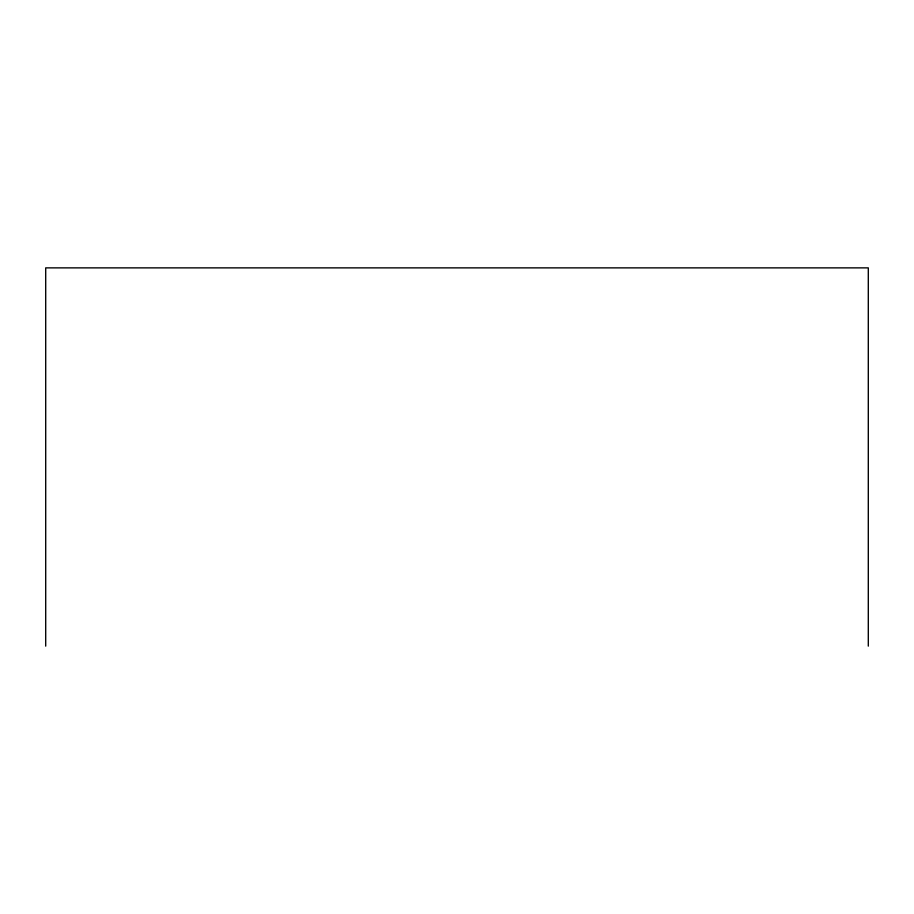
<?xml version="1.0" encoding="UTF-8"?>
<svg xmlns="http://www.w3.org/2000/svg" width="914" height="914" viewBox="0 0 914 914"><rect width="100%" height="100%" fill="white"/><g stroke="black" fill="none" stroke-linecap="round" stroke-linejoin="round"><path stroke-width="1.37" d="M868.3 646.129L868.3 267.871L45.7 267.871L45.7 646.129"/></g></svg>
